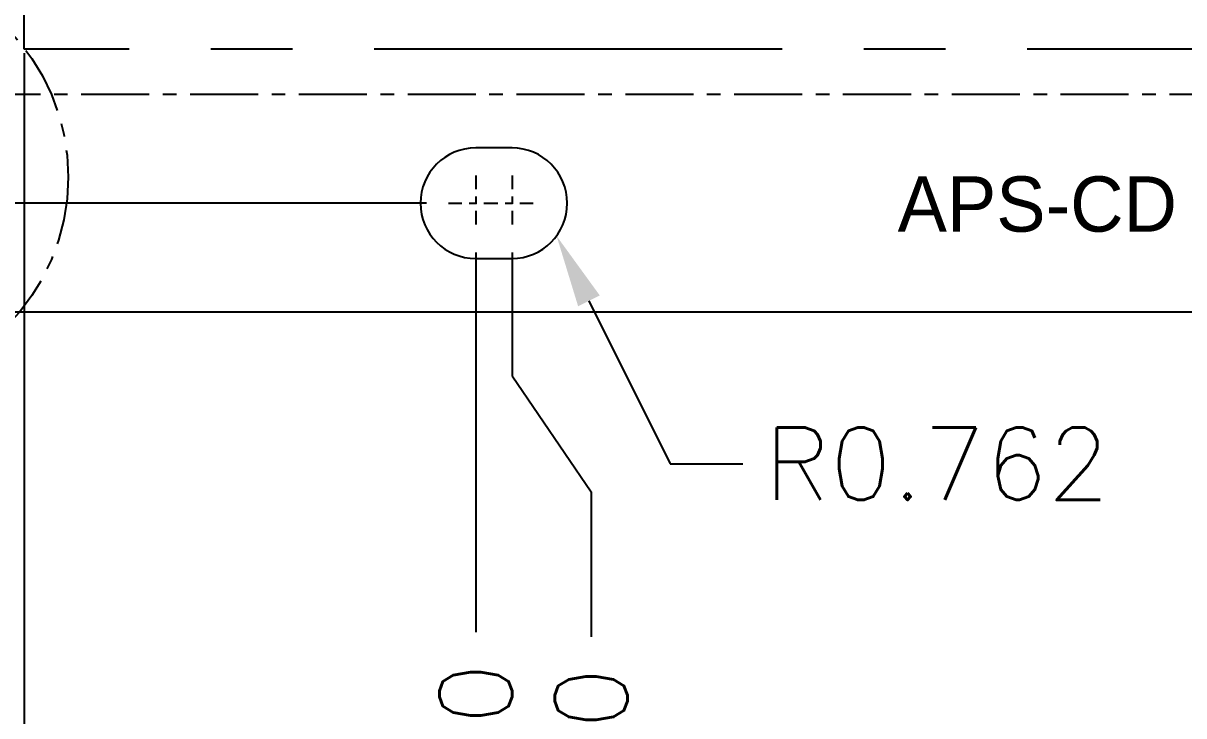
# Model space of a CAD drawing. Extents: x -251 to -90, y -161 to -25.
# Drawn here: x -226.82 to -210.83, y -112.82 to -103.27 of the extents above; entities that cross this region are included whole.
import ezdxf

# ---------------------------------------------------------------- set-up
doc = ezdxf.new("R2010")
doc.units = 0
doc.header["$LTSCALE"] = 0.15
doc.header["$MEASUREMENT"] = 0
doc.header["$PDSIZE"] = 0.2
doc.linetypes.add('CENTER', pattern=[2, 1.25, -0.25, 0.25, -0.25])
for name, color, linetype in [('1', 7, 'Continuous'), ('1D', 4, 'Continuous'), ('2D', 4, 'Continuous')]:
    doc.layers.add(name, color=color, linetype=linetype)
doc.styles.add('SIMPLEX', font='SIMPLEX')
doc.dimstyles.new('0.1', dxfattribs={"dimtxt": 0.1, "dimasz": 0.1, "dimexe": 0.03, "dimexo": 0.03, "dimgap": 0.03, "dimtad": 0, "dimdec": 3, "dimzin": 1, "dimdsep": 46, "dimtxsty": 'SIMPLEX', "dimcen": 0, "dimclrd": 256, "dimclre": 256, "dimclrt": 256, "dimadec": 0, "dimazin": 1, "dimtm": 1.25, "dimtfac": 1, "dimtdec": 3, "dimtmove": 0, "dimatfit": 0, "dimfxl": 1, "dimtolj": 1, "dimtzin": 0, "dimlwd": -1, "dimlwe": -1, "dimarcsym": 1})
doc.dimstyles.new('1.0', dxfattribs={"dimtxt": 1, "dimasz": 1, "dimexe": 0.3, "dimexo": 0.3, "dimgap": 0.3, "dimtad": 0, "dimdec": 3, "dimzin": 1, "dimdsep": 46, "dimtxsty": 'SIMPLEX', "dimcen": 0, "dimclrd": 256, "dimclre": 256, "dimclrt": 256, "dimadec": 0, "dimazin": 1, "dimtm": 1.25, "dimtfac": 1, "dimtdec": 3, "dimtmove": 0, "dimatfit": 0, "dimfxl": 1, "dimtolj": 1, "dimtzin": 0, "dimlwd": -1, "dimlwe": -1, "dimarcsym": 1})

# ---------------------------------------------------------------- blocks, each defined once
blk = doc.blocks.new('*D1')
at = {"layer": '1D', "transparency": 16777216}
for p, q in [((420.725, -778.438), (420.725, -793.163)), ((539.175, -778.413), (539.175, -793.163)), ((421.725, -793.133), (473.903, -793.133)), ((538.175, -793.133), (489.725, -793.133))]:
    blk.add_line(p, q, dxfattribs=at)
for points in [[(421.725, -792.967), (421.725, -793.3), (420.725, -793.133)], [(538.175, -792.967), (538.175, -793.3), (539.175, -793.133)]]:
    blk.add_solid(points, dxfattribs=at)
at = {"layer": 'Defpoints', "color": 0, "transparency": 16777216}
for p in [(420.725, -778.408), (539.175, -778.383), (539.175, -793.133)]:
    blk.add_point(p, dxfattribs=at)
at = {"layer": '1D', "transparency": 16777216, "insert": (481.814, -793.133), "char_height": 1, "attachment_point": 5, "style": 'SIMPLEX'}
blk.add_mtext('\\A1;118.450 (MOLD LINE)', dxfattribs=at)
blk = doc.blocks.new('*D21')
at = {"layer": '2D', "transparency": 16777216}
blk.add_line((426.95, -781.189), (426.95, -786.425), dxfattribs=at)
at = {"layer": 'Defpoints', "color": 0, "transparency": 16777216}
for p in [(479.95, -747.008), (426.95, -780.889), (426.95, -786.425)]:
    blk.add_point(p, dxfattribs=at)
at = {"layer": '2D', "transparency": 16777216, "insert": (426.95, -789.202), "char_height": 1, "attachment_point": 5, "rotation": 90, "style": 'SIMPLEX'}
blk.add_mtext('\\A1;53.000', dxfattribs=at)
blk = doc.blocks.new('*D22')
at = {"layer": '2D', "transparency": 16777216}
for p, q in [((427.45, -781.189), (427.45, -782.889)), ((427.45, -782.889), (428.541, -784.486)), ((428.541, -784.486), (428.541, -786.486))]:
    blk.add_line(p, q, dxfattribs=at)
at = {"layer": 'Defpoints', "color": 0, "transparency": 16777216}
for p in [(479.95, -747.008), (427.45, -780.889), (428.541, -786.486)]:
    blk.add_point(p, dxfattribs=at)
at = {"layer": '2D', "transparency": 16777216, "insert": (428.541, -789.262), "char_height": 1, "attachment_point": 5, "rotation": 90, "style": 'SIMPLEX'}
blk.add_mtext('\\A1;52.500', dxfattribs=at)

msp = doc.modelspace()

# ---------------------------------------------------------------- linework, layer by layer
at = {"layer": '1'}
for p, q in [((-220.0872, -104.9874), (-220.5872, -104.9874)), ((-220.5872, -106.5114), (-220.0872, -106.5114)), ((-228.8372, -107.2494), (-106.5872, -107.2494))]:
    msp.add_line(p, q, dxfattribs=at)
for centre, start, end in [((-220.5872, -105.7494), 90, 270), ((-220.0872, -105.7494), 270, 90)]:
    msp.add_arc(centre, 0.762, start, end, dxfattribs=at)
at = {"layer": '1D', "color": 1, "linetype": 'CENTER', "ltscale": 30}
for p, q in [((-226.8122, -103.6244), (-226.8122, -40.8744)), ((-108.3622, -103.6244), (-226.8122, -103.6244))]:
    msp.add_line(p, q, dxfattribs=at)
at = {"layer": '1D', "color": 2, "linetype": 'CENTER', "ltscale": 5}
msp.add_line((-106.5872, -104.2494), (-230.8372, -104.2494), dxfattribs=at)
at = {"layer": '1D', "linetype": 'CENTER'}
for p, q in [((-220.5872, -105.3684), (-220.5872, -106.1304)), ((-220.0872, -105.3684), (-220.0872, -106.1304)), ((-220.9642, -105.7494), (-220.2022, -105.7494)), ((-220.4682, -105.7494), (-219.7062, -105.7494))]:
    msp.add_line(p, q, dxfattribs=at)
at = {"layer": '1D'}
for p, q in [((-221.2642, -105.7494), (-238.427, -105.7494)), ((-219.0268, -107.0953), (-217.907, -109.3415)), ((-217.907, -109.3415), (-216.907, -109.3415))]:
    msp.add_line(p, q, dxfattribs=at)
at = {"layer": '1D', "color": 2, "linetype": 'CENTER', "ltscale": 5}
msp.add_circle((-229.1305, -105.3883), 2.9248, dxfattribs=at)
at = {"layer": '1D'}
msp.add_solid([(-219.176, -107.1697), (-219.473, -106.2004), (-218.8777, -107.021)], dxfattribs=at)

# ---------------------------------------------------------------- texts
at = {"layer": '1D', "style": 'SIMPLEX'}
msp.add_text('R0.762', height=1, dxfattribs=at).set_placement((-216.607, -109.8415))
at = {"layer": '1D', "insert": (-214.7716, -105.3798), "char_height": 0.762, "attachment_point": 1}
msp.add_mtext('\\A1;APS-CD', dxfattribs=at)

# ---------------------------------------------------------------- dimensions: what is measured, and where the dimension line sits
at = {"layer": '1D'}
dim = msp.add_linear_dim(base=(-108.3622, -118.3747), p1=(-226.8122, -103.6494), p2=(-108.3622, -103.6244), angle=0, text='<> (MOLD LINE)', dimstyle='0.1', override={"dimtxt": 1, "dimasz": 1}, dxfattribs=at)
dim.commit()
dim.dimension.update_dxf_attribs({"geometry": '*D1', "text_midpoint": (-165.7234, -118.3747), "dimtype": 128, "insert": (-647.5372, 674.7587)})
at = {"layer": '2D'}
for feature_location, offset, picture, middle in [((-220.5872, -106.1304), (0, -5.5364), '*D21', (-220.5872, -114.443)), ((-220.0872, -106.1304), (1.0906, -5.5969), '*D22', (-218.9966, -114.5035))]:
    dim = msp.add_ordinate_dim(feature_location=feature_location, offset=offset, dtype=1, origin=(-167.5872, -72.2494), dimstyle='1.0', dxfattribs=at)
    dim.commit()
    dim.dimension.update_dxf_attribs({"geometry": picture, "text_midpoint": middle, "insert": (-647.5372, 674.7587)})

doc.saveas('drawing.dxf')
